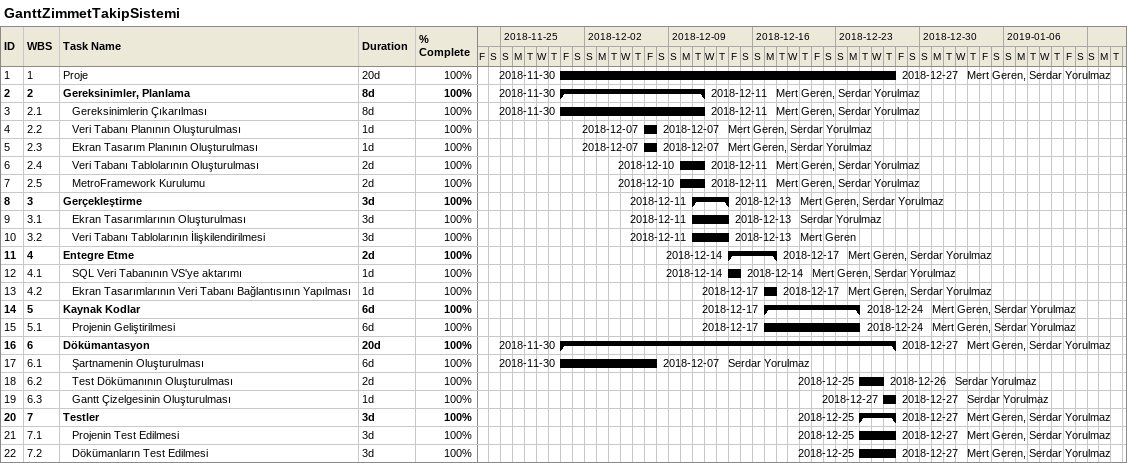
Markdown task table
GanttZimmetTakipSistemi

| ID | WBS | Task | Duration | Start | Finish | Resources | % complete |
|---|---|---|---|---|---|---|---|
| 1 | 1 | Proje | 20d | 2018-11-30 | 2018-12-27 | Mert Geren, Serdar Yorulmaz | 100 |
| 2 | 2 | **Gereksinimler, Planlama** | 8d | 2018-11-30 | 2018-12-11 | Mert Geren, Serdar Yorulmaz | 100 |
| 3 | 2.1 | Gereksinimlerin Çıkarılması | 8d | 2018-11-30 | 2018-12-11 | Mert Geren, Serdar Yorulmaz | 100 |
| 4 | 2.2 | Veri Tabanı Planının Oluşturulması | 1d | 2018-12-07 | 2018-12-07 | Mert Geren, Serdar Yorulmaz | 100 |
| 5 | 2.3 | Ekran Tasarım Planının Oluşturulması | 1d | 2018-12-07 | 2018-12-07 | Mert Geren, Serdar Yorulmaz | 100 |
| 6 | 2.4 | Veri Tabanı Tablolarının Oluşturulması | 2d | 2018-12-10 | 2018-12-11 | Mert Geren, Serdar Yorulmaz | 100 |
| 7 | 2.5 | MetroFramework Kurulumu | 2d | 2018-12-10 | 2018-12-11 | Mert Geren, Serdar Yorulmaz | 100 |
| 8 | 3 | **Gerçekleştirme** | 3d | 2018-12-11 | 2018-12-13 | Mert Geren, Serdar Yorulmaz | 100 |
| 9 | 3.1 | Ekran Tasarımlarının Oluşturulması | 3d | 2018-12-11 | 2018-12-13 | Serdar Yorulmaz | 100 |
| 10 | 3.2 | Veri Tabanı Tablolarının İlişkilendirilmesi | 3d | 2018-12-11 | 2018-12-13 | Mert Geren | 100 |
| 11 | 4 | **Entegre Etme** | 2d | 2018-12-14 | 2018-12-17 | Mert Geren, Serdar Yorulmaz | 100 |
| 12 | 4.1 | SQL Veri Tabanının VS'ye aktarımı | 1d | 2018-12-14 | 2018-12-14 | Mert Geren, Serdar Yorulmaz | 100 |
| 13 | 4.2 | Ekran Tasarımlarının Veri Tabanı Bağlantısının Yapılması | 1d | 2018-12-17 | 2018-12-17 | Mert Geren, Serdar Yorulmaz | 100 |
| 14 | 5 | **Kaynak Kodlar** | 6d | 2018-12-17 | 2018-12-24 | Mert Geren, Serdar Yorulmaz | 100 |
| 15 | 5.1 | Projenin Geliştirilmesi | 6d | 2018-12-17 | 2018-12-24 | Mert Geren, Serdar Yorulmaz | 100 |
| 16 | 6 | **Dökümantasyon** | 20d | 2018-11-30 | 2018-12-27 | Mert Geren, Serdar Yorulmaz | 100 |
| 17 | 6.1 | Şartnamenin Oluşturulması | 6d | 2018-11-30 | 2018-12-07 | Serdar Yorulmaz | 100 |
| 18 | 6.2 | Test Dökümanının Oluşturulması | 2d | 2018-12-25 | 2018-12-26 | Serdar Yorulmaz | 100 |
| 19 | 6.3 | Gantt Çizelgesinin Oluşturulması | 1d | 2018-12-27 | 2018-12-27 | Serdar Yorulmaz | 100 |
| 20 | 7 | **Testler** | 3d | 2018-12-25 | 2018-12-27 | Mert Geren, Serdar Yorulmaz | 100 |
| 21 | 7.1 | Projenin Test Edilmesi | 3d | 2018-12-25 | 2018-12-27 | Mert Geren, Serdar Yorulmaz | 100 |
| 22 | 7.2 | Dökümanların Test Edilmesi | 3d | 2018-12-25 | 2018-12-27 | Mert Geren, Serdar Yorulmaz | 100 |
